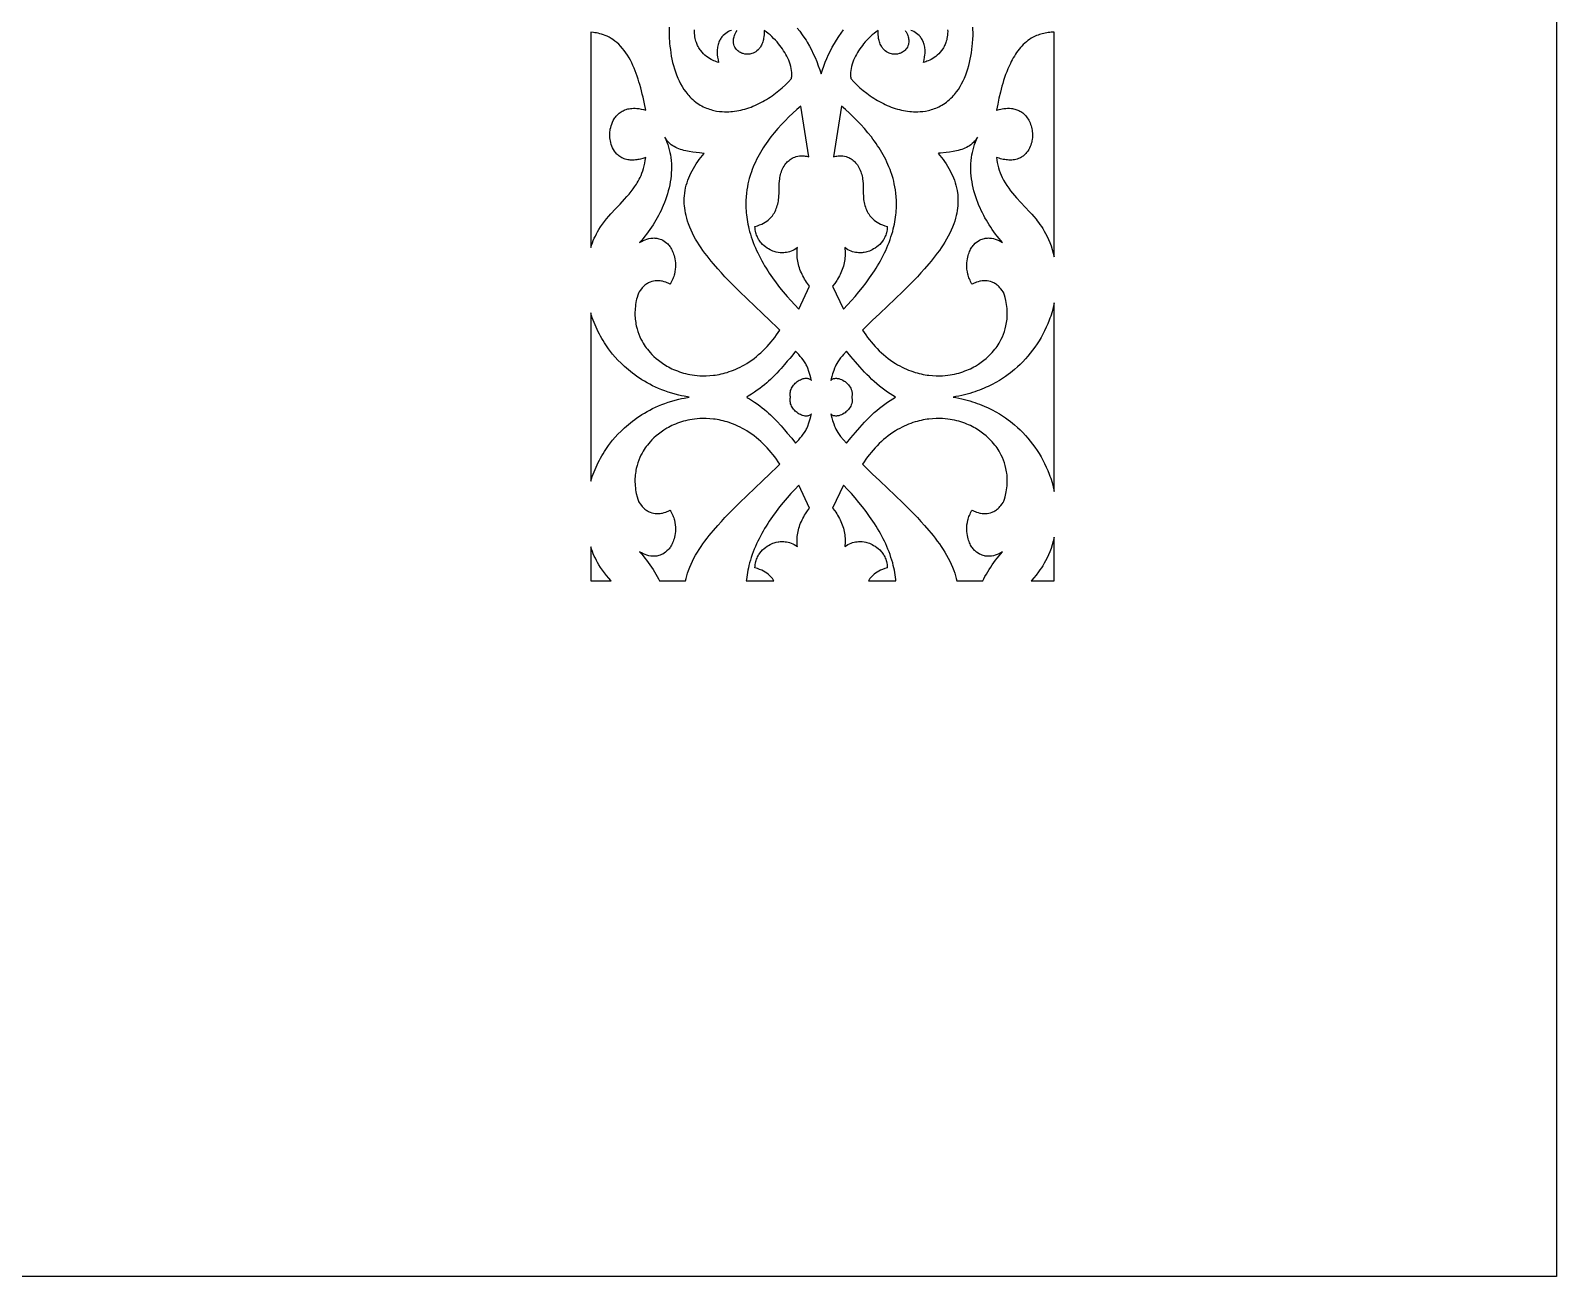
# Model space of a CAD drawing. Extents: x -395 to 395, y -1225 to 1225.
# Drawn here: x 0 to 395, y -1225 to -902.6 of the extents above; entities that cross this region are included whole.
import ezdxf

# ---------------------------------------------------------------- set-up
doc = ezdxf.new("R2010")
doc.units = 0
doc.layers.add('LAYER_1', color=18, linetype='CONTINUOUS')

msp = doc.modelspace()

# ---------------------------------------------------------------- linework, layer by layer
at = {"layer": 'LAYER_1'}
for points in [[(395, 1225), (395, -1225), (-395, -1225), (-395, 1225)], [(145.21, -958.1), (145.44, -957.51), (145.68, -956.92), (145.93, -956.33), (146.21, -955.76), (146.49, -955.19), (146.79, -954.64), (147.11, -954.09), (147.57, -953.36), (148.06, -952.65), (148.57, -951.97), (149.11, -951.3), (149.67, -950.64), (150.24, -950), (151.41, -948.73), (152.6, -947.47), (153.78, -946.21), (154.36, -945.56), (154.92, -944.91), (155.46, -944.24), (155.99, -943.56), (156.38, -943.01), (156.83, -942.33), (157.07, -941.95), (157.32, -941.53), (157.56, -941.07), (157.81, -940.58), (158.04, -940.06), (158.27, -939.5), (158.48, -938.91), (158.68, -938.28), (158.86, -937.62), (159.01, -936.92), (159.14, -936.18), (159.24, -935.41), (159.04, -935.48), (158.52, -935.66), (157.89, -935.83), (157.57, -935.91), (157.24, -935.97), (156.91, -936.02), (156.58, -936.06), (156.24, -936.08), (155.91, -936.1), (155.58, -936.1), (155.25, -936.08), (154.92, -936.05), (154.6, -936), (154.28, -935.93), (153.96, -935.85), (153.66, -935.75), (153.36, -935.62), (153.07, -935.49), (152.81, -935.34), (152.56, -935.18), (152.32, -935.01), (152.1, -934.84), (151.89, -934.65), (151.69, -934.46), (151.51, -934.25), (151.34, -934.05), (151.19, -933.83), (150.91, -933.4), (150.67, -932.95), (150.47, -932.49), (150.31, -932.04), (150.19, -931.59), (150.09, -931.15), (150.02, -930.74), (149.97, -930.35), (149.94, -930), (149.93, -929.41), (149.94, -929.14), (149.97, -928.82), (150.02, -928.46), (150.08, -928.07), (150.18, -927.65), (150.29, -927.22), (150.44, -926.77), (150.63, -926.32), (150.85, -925.86), (151.11, -925.41), (151.25, -925.19), (151.41, -924.97), (151.58, -924.76), (151.76, -924.55), (151.96, -924.35), (152.16, -924.16), (152.38, -923.97), (152.61, -923.79), (152.86, -923.62), (153.12, -923.47), (153.4, -923.32), (153.69, -923.18), (153.84, -923.12), (154.16, -923), (154.38, -922.93), (154.64, -922.86), (154.94, -922.8), (155.27, -922.75), (155.65, -922.71), (156.06, -922.69), (156.5, -922.69), (156.98, -922.72), (157.5, -922.79), (158.05, -922.89), (158.63, -923.02), (159.24, -923.21), (159.24, -923.21), (158.92, -921.53), (158.56, -919.85), (158.37, -919.02), (158.16, -918.19), (157.94, -917.37), (157.71, -916.54), (157.5, -915.83), (157.28, -915.12), (157.04, -914.41), (156.79, -913.71), (156.52, -913), (156.24, -912.31), (155.94, -911.62), (155.62, -910.94), (155.28, -910.28), (154.92, -909.63), (154.54, -908.99), (154.13, -908.38), (153.7, -907.78), (153.25, -907.21), (152.76, -906.66), (152.25, -906.14), (151.76, -905.69), (151.27, -905.29), (150.77, -904.93), (150.27, -904.6), (149.77, -904.32), (149.27, -904.07), (148.79, -903.86), (148.3, -903.67), (147.83, -903.52), (147.37, -903.39), (146.93, -903.28), (146.5, -903.2), (146.09, -903.13), (145.7, -903.08), (145, -903.02), (145, -958.7)], [(265, -903), (264.61, -903.01), (264.23, -903.03), (263.84, -903.06), (263.45, -903.1), (263.06, -903.16), (262.68, -903.22), (262.3, -903.3), (261.91, -903.4), (261.54, -903.5), (261.16, -903.62), (260.79, -903.75), (260.43, -903.89), (260.07, -904.04), (259.72, -904.21), (259.38, -904.39), (259.05, -904.59), (258.61, -904.87), (258.18, -905.18), (257.77, -905.51), (257.37, -905.86), (256.98, -906.22), (256.61, -906.61), (256.25, -907), (255.91, -907.42), (255.58, -907.84), (255.26, -908.28), (254.96, -908.73), (254.67, -909.18), (254.39, -909.65), (254.13, -910.12), (253.87, -910.59), (253.64, -911.07), (253.3, -911.78), (252.99, -912.5), (252.69, -913.24), (252.41, -913.98), (252.15, -914.72), (251.9, -915.48), (251.67, -916.24), (251.45, -917), (251.24, -917.77), (251.04, -918.54), (250.68, -920.09), (250.36, -921.65), (250.07, -923.21), (250.17, -923.17), (250.77, -923), (251.13, -922.91), (251.54, -922.83), (251.97, -922.77), (252.44, -922.72), (252.93, -922.69), (253.44, -922.7), (253.96, -922.74), (254.22, -922.78), (254.49, -922.83), (254.75, -922.89), (255.02, -922.97), (255.29, -923.06), (255.55, -923.16), (255.82, -923.28), (256.08, -923.41), (256.34, -923.56), (256.59, -923.73), (256.84, -923.91), (257.09, -924.12), (257.33, -924.34), (257.56, -924.59), (257.8, -924.87), (258.02, -925.17), (258.23, -925.48), (258.42, -925.81), (258.59, -926.15), (258.75, -926.49), (258.88, -926.85), (259.01, -927.22), (259.11, -927.59), (259.2, -927.97), (259.27, -928.35), (259.32, -928.73), (259.35, -929.11), (259.37, -929.49), (259.37, -929.87), (259.35, -930.24), (259.29, -930.77), (259.23, -931.1), (259.16, -931.44), (259.06, -931.81), (258.93, -932.2), (258.78, -932.6), (258.6, -933), (258.38, -933.4), (258.13, -933.8), (257.84, -934.18), (257.68, -934.37), (257.51, -934.55), (257.33, -934.72), (257.13, -934.89), (256.93, -935.05), (256.71, -935.2), (256.49, -935.35), (256.24, -935.48), (255.99, -935.6), (255.72, -935.72), (255.39, -935.84), (255.05, -935.93), (254.7, -936), (254.34, -936.06), (253.99, -936.09), (253.62, -936.1), (253.26, -936.1), (252.9, -936.07), (252.53, -936.04), (252.17, -935.98), (251.81, -935.92), (251.45, -935.84), (251.09, -935.74), (250.74, -935.64), (250.07, -935.41), (250.06, -935.41), (250.15, -936.08), (250.26, -936.75), (250.4, -937.41), (250.57, -938.07), (250.76, -938.72), (250.99, -939.36), (251.24, -939.99), (251.52, -940.61), (251.89, -941.33), (252.3, -942.03), (252.73, -942.71), (253.2, -943.38), (253.68, -944.02), (254.19, -944.66), (254.72, -945.28), (255.26, -945.89), (256.37, -947.1), (257.49, -948.29), (258.61, -949.48), (259.16, -950.08), (259.7, -950.69), (260.28, -951.38), (260.6, -951.79), (260.94, -952.24), (261.29, -952.73), (261.66, -953.26), (262.03, -953.84), (262.4, -954.46), (262.77, -955.13), (263.13, -955.85), (263.49, -956.61), (263.83, -957.42), (264.16, -958.29), (264.46, -959.2), (264.75, -960.16), (265, -961.18)], [(201.67, -968.76), (201.13, -968.04), (200.87, -967.66), (200.62, -967.28), (200.38, -966.89), (200.15, -966.5), (199.93, -966.09), (199.73, -965.68), (199.53, -965.27), (199.35, -964.85), (199.18, -964.42), (199.03, -963.99), (198.89, -963.56), (198.77, -963.12), (198.67, -962.68), (198.58, -962.24), (198.52, -961.8), (198.47, -961.37), (198.44, -960.94), (198.43, -960.5), (198.43, -960.06), (198.45, -959.62), (198.48, -959.19), (198.53, -958.76), (198.12, -959.04), (197.71, -959.29), (197.3, -959.49), (196.9, -959.66), (196.5, -959.8), (196.11, -959.9), (195.72, -959.98), (195.35, -960.04), (194.99, -960.07), (194.65, -960.08), (194.33, -960.08), (194.03, -960.06), (193.49, -959.99), (193.05, -959.91), (192.79, -959.84), (192.49, -959.75), (192.16, -959.63), (191.81, -959.48), (191.44, -959.31), (191.05, -959.1), (190.65, -958.86), (190.26, -958.58), (189.87, -958.27), (189.49, -957.92), (189.12, -957.53), (188.95, -957.32), (188.78, -957.09), (188.62, -956.86), (188.47, -956.62), (188.32, -956.36), (188.18, -956.09), (188.06, -955.81), (187.94, -955.52), (187.84, -955.22), (187.75, -954.9), (187.66, -954.51), (187.59, -954.12), (187.55, -953.72), (187.53, -953.32), (188.16, -953.12), (188.74, -952.89), (189.27, -952.65), (189.74, -952.4), (190.17, -952.14), (190.56, -951.88), (190.9, -951.62), (191.2, -951.36), (191.46, -951.12), (191.69, -950.89), (192.03, -950.49), (192.23, -950.2), (192.33, -950.05), (192.54, -949.72), (192.73, -949.37), (192.9, -949.01), (193.05, -948.64), (193.19, -948.27), (193.31, -947.88), (193.41, -947.49), (193.5, -947.09), (193.58, -946.69), (193.64, -946.29), (193.69, -945.88), (193.72, -945.48), (193.76, -944.66), (193.76, -943.86), (193.76, -943.06), (193.79, -942.26), (193.86, -941.45), (193.92, -941.05), (193.98, -940.65), (194.06, -940.26), (194.15, -939.87), (194.26, -939.48), (194.38, -939.11), (194.52, -938.74), (194.68, -938.37), (194.86, -938.02), (195.05, -937.68), (195.26, -937.36), (195.54, -936.98), (195.71, -936.78), (195.9, -936.58), (196.12, -936.38), (196.35, -936.17), (196.6, -935.98), (196.88, -935.79), (197.18, -935.61), (197.5, -935.45), (197.84, -935.31), (198.21, -935.19), (198.6, -935.1), (199.02, -935.03), (199.32, -935.01), (199.63, -935), (199.94, -935), (200.24, -935.02), (200.55, -935.05), (200.85, -935.1), (201.45, -935.23), (199.4, -922.15), (198.36, -923.05), (197.34, -923.98), (196.33, -924.93), (195.34, -925.91), (194.37, -926.92), (193.43, -927.96), (192.53, -929.03), (192.08, -929.57), (191.65, -930.12), (191.23, -930.68), (190.82, -931.24), (190.41, -931.81), (190.02, -932.38), (189.64, -932.97), (189.28, -933.55), (188.92, -934.15), (188.58, -934.75), (188.25, -935.36), (187.93, -935.98), (187.63, -936.6), (187.35, -937.22), (187.08, -937.86), (186.83, -938.5), (186.59, -939.14), (186.37, -939.8), (186.21, -940.31), (186.04, -940.89), (185.87, -941.53), (185.71, -942.22), (185.56, -942.98), (185.43, -943.79), (185.31, -944.65), (185.23, -945.57), (185.17, -946.53), (185.15, -947.55), (185.16, -948.07), (185.18, -948.61), (185.21, -949.16), (185.25, -949.72), (185.31, -950.29), (185.38, -950.87), (185.47, -951.46), (185.57, -952.06), (185.68, -952.67), (185.82, -953.29), (185.97, -953.92), (186.14, -954.56), (186.34, -955.28), (186.57, -955.99), (186.81, -956.69), (187.07, -957.39), (187.34, -958.09), (187.63, -958.78), (187.93, -959.46), (188.25, -960.14), (188.58, -960.81), (188.93, -961.48), (189.28, -962.14), (189.65, -962.79), (190.03, -963.44), (190.42, -964.09), (190.83, -964.73), (191.24, -965.36), (192.1, -966.6), (192.99, -967.83), (193.91, -969.03), (194.86, -970.2), (195.83, -971.36), (196.82, -972.48), (197.83, -973.59), (198.85, -974.67)], [(211.47, -973.59), (212.48, -972.48), (213.47, -971.36), (214.45, -970.2), (215.4, -969.03), (216.32, -967.83), (217.21, -966.6), (218.06, -965.36), (218.48, -964.73), (218.88, -964.09), (219.27, -963.44), (219.65, -962.79), (220.02, -962.14), (220.38, -961.48), (220.72, -960.81), (221.05, -960.14), (221.37, -959.46), (221.67, -958.78), (221.96, -958.09), (222.23, -957.39), (222.49, -956.69), (222.73, -955.99), (222.96, -955.28), (223.17, -954.56), (223.34, -953.92), (223.49, -953.29), (223.62, -952.67), (223.74, -952.06), (223.84, -951.46), (223.92, -950.87), (223.99, -950.29), (224.05, -949.72), (224.09, -949.16), (224.12, -948.61), (224.15, -947.55), (224.13, -946.53), (224.08, -945.57), (223.99, -944.65), (223.88, -943.79), (223.74, -942.98), (223.59, -942.22), (223.43, -941.53), (223.26, -940.89), (222.94, -939.8), (222.72, -939.14), (222.48, -938.5), (222.22, -937.86), (221.95, -937.22), (221.67, -936.6), (221.37, -935.98), (221.05, -935.36), (220.72, -934.75), (220.38, -934.15), (220.03, -933.55), (219.66, -932.97), (219.28, -932.38), (218.89, -931.81), (218.49, -931.24), (218.07, -930.68), (217.65, -930.12), (216.78, -929.03), (215.87, -927.96), (214.93, -926.92), (213.96, -925.91), (212.97, -924.93), (211.97, -923.98), (210.94, -923.05), (209.91, -922.15), (207.85, -935.23), (208.15, -935.16), (208.45, -935.1), (208.75, -935.05), (209.06, -935.02), (209.37, -935), (209.67, -935), (209.98, -935.01), (210.29, -935.03), (210.7, -935.1), (211.09, -935.19), (211.46, -935.31), (211.8, -935.45), (212.12, -935.61), (212.42, -935.79), (212.7, -935.98), (212.95, -936.17), (213.19, -936.38), (213.4, -936.58), (213.59, -936.78), (213.76, -936.98), (214.05, -937.36), (214.25, -937.68), (214.45, -938.02), (214.62, -938.37), (214.78, -938.74), (214.92, -939.11), (215.04, -939.48), (215.15, -939.87), (215.24, -940.26), (215.32, -940.65), (215.39, -941.05), (215.44, -941.45), (215.51, -942.26), (215.54, -943.06), (215.54, -943.86), (215.54, -944.66), (215.58, -945.48), (215.62, -945.88), (215.66, -946.29), (215.73, -946.69), (215.8, -947.09), (215.89, -947.49), (216, -947.88), (216.12, -948.27), (216.25, -948.64), (216.41, -949.01), (216.58, -949.37), (216.77, -949.72), (216.98, -950.05), (217.07, -950.2), (217.28, -950.49), (217.43, -950.68), (217.62, -950.89), (217.84, -951.12), (218.1, -951.36), (218.4, -951.62), (218.74, -951.88), (219.13, -952.14), (219.56, -952.4), (220.04, -952.65), (220.57, -952.89), (221.14, -953.12), (221.77, -953.32), (221.75, -953.72), (221.71, -954.12), (221.65, -954.51), (221.56, -954.9), (221.46, -955.22), (221.36, -955.52), (221.24, -955.81), (221.12, -956.09), (220.98, -956.36), (220.84, -956.62), (220.68, -956.86), (220.52, -957.09), (220.18, -957.53), (219.81, -957.92), (219.43, -958.27), (219.04, -958.58), (218.65, -958.86), (218.25, -959.1), (217.87, -959.31), (217.49, -959.48), (217.14, -959.63), (216.81, -959.75), (216.51, -959.84), (216.25, -959.91), (215.82, -959.99), (215.56, -960.03), (215.28, -960.06), (214.97, -960.08), (214.65, -960.08), (214.31, -960.07), (213.95, -960.04), (213.58, -959.98), (213.2, -959.9), (212.8, -959.8), (212.4, -959.66), (212, -959.49), (211.59, -959.29), (211.18, -959.04), (210.77, -958.76), (210.82, -959.19), (210.85, -959.62), (210.87, -960.06), (210.87, -960.5), (210.86, -960.94), (210.83, -961.37), (210.78, -961.8), (210.72, -962.24), (210.63, -962.68), (210.53, -963.12), (210.41, -963.56), (210.27, -963.99), (210.12, -964.42), (209.95, -964.85), (209.77, -965.27), (209.58, -965.68), (209.37, -966.09), (209.15, -966.5), (208.92, -966.89), (208.68, -967.28), (208.17, -968.04), (207.63, -968.76), (210.45, -974.67)], [(174.91, -991.92), (175.81, -991.88), (176.75, -991.79), (177.24, -991.72), (177.73, -991.65), (178.24, -991.55), (178.76, -991.45), (179.28, -991.33), (179.81, -991.19), (180.35, -991.03), (180.89, -990.85), (181.44, -990.66), (182, -990.45), (182.56, -990.21), (183.12, -989.96), (183.69, -989.68), (184.27, -989.38), (184.85, -989.06), (185.42, -988.71), (186.06, -988.3), (186.68, -987.87), (187.29, -987.41), (187.89, -986.94), (188.47, -986.45), (189.04, -985.94), (189.6, -985.42), (190.14, -984.88), (190.67, -984.32), (191.19, -983.75), (191.69, -983.17), (192.17, -982.58), (192.65, -981.97), (193.1, -981.36), (193.55, -980.73), (193.98, -980.1), (193.36, -979.51), (191.41, -977.62), (189.44, -975.76), (187.46, -973.9), (185.5, -972.03), (183.54, -970.14), (182.58, -969.19), (181.62, -968.23), (180.67, -967.26), (179.74, -966.28), (178.82, -965.28), (177.91, -964.28), (176.76, -962.96), (176.2, -962.29), (175.65, -961.61), (175.11, -960.92), (174.57, -960.22), (174.06, -959.51), (173.56, -958.79), (173.07, -958.06), (172.61, -957.31), (172.16, -956.56), (171.74, -955.79), (171.34, -955.02), (170.97, -954.23), (170.63, -953.43), (170.31, -952.61), (170.07, -951.88), (169.85, -951.17), (169.68, -950.48), (169.53, -949.81), (169.42, -949.17), (169.33, -948.55), (169.27, -947.95), (169.24, -947.38), (169.22, -946.84), (169.22, -946.33), (169.23, -945.85), (169.26, -945.4), (169.35, -944.6), (169.45, -943.94), (169.58, -943.28), (169.75, -942.62), (169.94, -941.97), (170.16, -941.33), (170.4, -940.69), (170.67, -940.07), (170.96, -939.45), (171.27, -938.84), (171.6, -938.24), (171.95, -937.65), (172.32, -937.07), (172.7, -936.5), (173.1, -935.95), (173.51, -935.41), (173.93, -934.88), (174.36, -934.36), (173.79, -934.3), (173.17, -934.24), (172.31, -934.15), (171.41, -934.03), (170.5, -933.89), (170.04, -933.8), (169.59, -933.71), (169.14, -933.6), (168.7, -933.48), (168.26, -933.35), (167.83, -933.19), (167.41, -933.02), (167, -932.83), (166.61, -932.62), (166.23, -932.38), (165.86, -932.12), (165.51, -931.84), (165.24, -931.58), (165.01, -931.33), (164.81, -931.08), (164.64, -930.86), (164.37, -930.45), (164.17, -930.15), (164.45, -930.78), (164.71, -931.43), (164.94, -932.08), (165.15, -932.75), (165.34, -933.42), (165.49, -934.1), (165.63, -934.78), (165.74, -935.47), (165.83, -936.25), (165.88, -937.03), (165.91, -937.81), (165.9, -938.6), (165.87, -939.39), (165.8, -940.18), (165.71, -940.97), (165.59, -941.75), (165.45, -942.54), (165.28, -943.31), (165.09, -944.08), (164.87, -944.85), (164.63, -945.6), (164.38, -946.35), (164.1, -947.08), (163.8, -947.81), (163.52, -948.46), (163.22, -949.11), (162.9, -949.76), (162.58, -950.4), (162.24, -951.03), (161.88, -951.65), (161.51, -952.27), (161.14, -952.88), (160.74, -953.48), (160.34, -954.07), (159.92, -954.66), (159.49, -955.23), (159.05, -955.79), (158.6, -956.35), (158.14, -956.89), (157.67, -957.42), (157.67, -957.41), (158.12, -957.16), (158.59, -956.93), (159.07, -956.72), (159.56, -956.55), (160.06, -956.41), (160.57, -956.32), (160.83, -956.29), (161.08, -956.27), (161.34, -956.26), (161.59, -956.27), (161.77, -956.28), (162.15, -956.33), (162.4, -956.38), (162.68, -956.45), (162.99, -956.55), (163.32, -956.69), (163.67, -956.86), (164.03, -957.07), (164.39, -957.33), (164.75, -957.64), (164.93, -957.81), (165.11, -958), (165.28, -958.21), (165.46, -958.43), (165.62, -958.66), (165.78, -958.92), (165.94, -959.19), (166.09, -959.47), (166.21, -959.74), (166.34, -960.06), (166.47, -960.41), (166.59, -960.8), (166.7, -961.22), (166.79, -961.68), (166.87, -962.17), (166.92, -962.69), (166.94, -963.23), (166.93, -963.79), (166.89, -964.37), (166.8, -964.98), (166.67, -965.59), (166.59, -965.9), (166.49, -966.22), (166.38, -966.54), (166.26, -966.86), (166.12, -967.18), (165.96, -967.5), (165.7, -968.02), (165.62, -968.16), (165.58, -968.2), (165.42, -968.13), (165.04, -967.95), (164.76, -967.83), (164.42, -967.71), (164.02, -967.59), (163.56, -967.47), (163.37, -967.43), (162.96, -967.35), (162.69, -967.32), (162.38, -967.31), (162.03, -967.31), (161.65, -967.34), (161.25, -967.41), (160.83, -967.51), (160.4, -967.67), (160.17, -967.76), (159.95, -967.87), (159.72, -968), (159.5, -968.14), (159.27, -968.3), (159.04, -968.48), (158.82, -968.67), (158.59, -968.89), (158.37, -969.12), (158.15, -969.38), (157.79, -969.85), (157.54, -970.21), (157.34, -970.55), (157.18, -971.03), (157, -971.67), (156.9, -972.05), (156.81, -972.48), (156.72, -972.95), (156.63, -973.47), (156.56, -973.98), (156.51, -974.48), (156.48, -974.98), (156.46, -975.46), (156.45, -975.93), (156.47, -976.4), (156.49, -976.86), (156.53, -977.3), (156.58, -977.74), (156.65, -978.16), (156.72, -978.58), (156.8, -978.98), (157, -979.76), (157.22, -980.49), (157.47, -981.18), (157.74, -981.82), (158.02, -982.42), (158.3, -982.96), (158.58, -983.46), (158.86, -983.91), (159.12, -984.31), (159.37, -984.65), (159.67, -985.04), (160.01, -985.47), (160.41, -985.93), (160.87, -986.41), (161.37, -986.9), (161.93, -987.41), (162.55, -987.91), (163.22, -988.42), (163.95, -988.92), (164.33, -989.16), (164.73, -989.4), (165.15, -989.63), (165.58, -989.86), (166.02, -990.08), (166.48, -990.29), (166.95, -990.49), (167.44, -990.68), (167.95, -990.87), (168.47, -991.04), (169, -991.2), (169.55, -991.34), (170.11, -991.48), (170.7, -991.6), (171.24, -991.69), (171.85, -991.78), (172.53, -991.85), (173.27, -991.9), (174.06, -991.93)], [(236.04, -991.9), (236.78, -991.85), (237.45, -991.78), (238.07, -991.69), (238.61, -991.6), (239.19, -991.48), (239.75, -991.34), (240.3, -991.2), (240.84, -991.04), (241.36, -990.87), (241.86, -990.68), (242.35, -990.49), (242.82, -990.29), (243.28, -990.08), (243.73, -989.86), (244.15, -989.63), (244.57, -989.4), (245.35, -988.92), (246.08, -988.42), (246.75, -987.91), (247.37, -987.41), (247.93, -986.9), (248.44, -986.41), (248.89, -985.93), (249.29, -985.47), (249.64, -985.04), (249.94, -984.65), (250.18, -984.31), (250.44, -983.91), (250.72, -983.46), (251, -982.96), (251.29, -982.42), (251.57, -981.82), (251.83, -981.18), (252.08, -980.49), (252.31, -979.76), (252.5, -978.98), (252.58, -978.58), (252.66, -978.16), (252.72, -977.74), (252.77, -977.3), (252.81, -976.86), (252.84, -976.4), (252.85, -975.93), (252.85, -975.46), (252.83, -974.98), (252.79, -974.48), (252.74, -973.98), (252.67, -973.47), (252.59, -972.95), (252.5, -972.48), (252.31, -971.67), (252.12, -971.03), (251.96, -970.55), (251.91, -970.45), (251.77, -970.21), (251.52, -969.85), (251.15, -969.38), (250.93, -969.12), (250.71, -968.89), (250.49, -968.67), (250.26, -968.48), (250.03, -968.3), (249.81, -968.14), (249.58, -968), (249.35, -967.87), (249.13, -967.76), (248.91, -967.67), (248.47, -967.51), (248.05, -967.41), (247.65, -967.34), (247.27, -967.31), (246.93, -967.31), (246.62, -967.32), (246.34, -967.35), (245.94, -967.43), (245.75, -967.47), (245.28, -967.59), (244.88, -967.71), (244.54, -967.83), (244.26, -967.95), (243.88, -968.13), (243.72, -968.2), (243.69, -968.16), (243.61, -968.02), (243.34, -967.5), (243.19, -967.18), (243.05, -966.86), (242.92, -966.54), (242.81, -966.22), (242.72, -965.9), (242.63, -965.59), (242.5, -964.98), (242.41, -964.37), (242.37, -963.79), (242.36, -963.23), (242.39, -962.69), (242.44, -962.17), (242.51, -961.68), (242.61, -961.22), (242.72, -960.8), (242.84, -960.41), (242.96, -960.06), (243.09, -959.74), (243.21, -959.47), (243.36, -959.19), (243.52, -958.92), (243.68, -958.66), (243.85, -958.43), (244.02, -958.21), (244.19, -958), (244.55, -957.64), (244.91, -957.33), (245.27, -957.07), (245.63, -956.86), (245.98, -956.69), (246.31, -956.55), (246.62, -956.45), (246.9, -956.38), (247.15, -956.33), (247.53, -956.28), (247.71, -956.27), (247.96, -956.26), (248.22, -956.27), (248.48, -956.29), (248.73, -956.32), (249.24, -956.41), (249.74, -956.55), (250.23, -956.72), (250.71, -956.93), (251.18, -957.16), (251.63, -957.41), (251.64, -957.42), (251.16, -956.89), (250.7, -956.35), (250.25, -955.79), (249.81, -955.23), (249.38, -954.66), (248.96, -954.07), (248.56, -953.48), (248.17, -952.88), (247.79, -952.27), (247.42, -951.65), (247.07, -951.03), (246.73, -950.4), (246.4, -949.76), (246.09, -949.11), (245.78, -948.46), (245.5, -947.81), (245.2, -947.08), (244.93, -946.35), (244.67, -945.6), (244.43, -944.85), (244.22, -944.08), (244.02, -943.31), (243.86, -942.54), (243.71, -941.75), (243.59, -940.97), (243.5, -940.18), (243.44, -939.39), (243.4, -938.6), (243.4, -937.81), (243.42, -937.03), (243.48, -936.25), (243.57, -935.47), (243.67, -934.78), (243.81, -934.1), (243.97, -933.42), (244.15, -932.75), (244.36, -932.08), (244.6, -931.43), (244.85, -930.78), (245.13, -930.15), (244.94, -930.45), (244.67, -930.86), (244.5, -931.08), (244.3, -931.33), (244.06, -931.58), (243.79, -931.84), (243.44, -932.12), (243.08, -932.38), (242.7, -932.62), (242.3, -932.83), (241.89, -933.02), (241.47, -933.19), (241.04, -933.35), (240.6, -933.48), (240.16, -933.6), (239.71, -933.71), (238.8, -933.89), (237.89, -934.03), (237, -934.15), (235.51, -934.3), (235.11, -934.34), (234.95, -934.36), (235.38, -934.88), (235.8, -935.41), (236.2, -935.95), (236.6, -936.5), (236.98, -937.07), (237.35, -937.65), (237.7, -938.24), (238.03, -938.84), (238.34, -939.45), (238.63, -940.07), (238.9, -940.69), (239.15, -941.33), (239.36, -941.97), (239.56, -942.62), (239.72, -943.28), (239.85, -943.94), (239.96, -944.6), (240, -944.99), (240.04, -945.4), (240.07, -945.85), (240.08, -946.33), (240.08, -946.84), (240.07, -947.38), (240.03, -947.95), (239.97, -948.55), (239.88, -949.17), (239.77, -949.81), (239.63, -950.48), (239.45, -951.17), (239.24, -951.88), (238.99, -952.61), (238.67, -953.43), (238.33, -954.23), (237.96, -955.02), (237.56, -955.79), (237.14, -956.56), (236.7, -957.31), (236.23, -958.06), (235.75, -958.79), (235.25, -959.51), (234.73, -960.22), (234.2, -960.92), (233.65, -961.61), (233.1, -962.29), (232.54, -962.96), (231.4, -964.28), (230.49, -965.28), (229.56, -966.28), (228.63, -967.26), (227.68, -968.23), (225.76, -970.14), (223.81, -972.03), (219.86, -975.76), (217.89, -977.62), (215.94, -979.51), (215.33, -980.1), (215.76, -980.73), (216.2, -981.36), (216.66, -981.97), (217.13, -982.58), (217.62, -983.17), (218.12, -983.75), (218.63, -984.32), (219.16, -984.88), (219.71, -985.42), (220.26, -985.94), (220.83, -986.45), (221.42, -986.94), (222.01, -987.41), (222.62, -987.87), (223.24, -988.3), (223.88, -988.71), (224.46, -989.06), (225.04, -989.38), (225.61, -989.68), (226.18, -989.96), (226.74, -990.21), (227.31, -990.45), (227.86, -990.66), (228.41, -990.85), (228.96, -991.03), (229.49, -991.19), (230.03, -991.33), (230.55, -991.45), (231.06, -991.55), (231.57, -991.65), (232.07, -991.72), (232.55, -991.79), (233.49, -991.88), (234.39, -991.92), (235.24, -991.93)], [(265, -997.45), (265, -973.06), (264.73, -974.21), (264.42, -975.34), (264.07, -976.46), (263.88, -977.01), (263.68, -977.56), (263.32, -978.47), (262.93, -979.37), (262.5, -980.26), (262.05, -981.13), (261.58, -981.99), (261.07, -982.84), (260.54, -983.68), (259.98, -984.49), (259.4, -985.29), (258.8, -986.07), (258.17, -986.83), (257.52, -987.57), (256.85, -988.28), (256.16, -988.97), (255.45, -989.64), (254.72, -990.28), (254.23, -990.69), (253.67, -991.13), (253.05, -991.6), (252.37, -992.09), (251.61, -992.59), (250.79, -993.11), (249.91, -993.63), (248.95, -994.14), (247.93, -994.65), (247.39, -994.9), (246.84, -995.14), (246.27, -995.38), (245.68, -995.61), (245.07, -995.84), (244.44, -996.06), (243.8, -996.27), (243.14, -996.47), (242.46, -996.66), (241.76, -996.84), (241.05, -997.01), (240.31, -997.17), (239.56, -997.32), (238.79, -997.45), (239.56, -997.58), (240.31, -997.73), (241.05, -997.89), (241.76, -998.06), (242.46, -998.24), (243.14, -998.43), (243.8, -998.63), (244.44, -998.84), (245.07, -999.06), (245.68, -999.29), (246.27, -999.52), (246.84, -999.76), (247.93, -1000.25), (248.95, -1000.76), (249.91, -1001.27), (250.79, -1001.79), (251.61, -1002.31), (252.37, -1002.81), (253.05, -1003.3), (253.67, -1003.77), (254.23, -1004.21), (254.72, -1004.62), (255.45, -1005.26), (256.16, -1005.93), (256.85, -1006.62), (257.52, -1007.33), (258.17, -1008.07), (258.8, -1008.83), (259.4, -1009.61), (259.98, -1010.41), (260.54, -1011.22), (261.07, -1012.06), (261.58, -1012.9), (262.05, -1013.77), (262.5, -1014.64), (262.93, -1015.53), (263.32, -1016.43), (263.68, -1017.34), (263.88, -1017.89), (264.07, -1018.44), (264.42, -1019.56), (264.73, -1020.69), (265, -1021.84)], [(145.2, -1018.6), (145.41, -1017.98), (145.63, -1017.37), (145.87, -1016.76), (146.12, -1016.15), (146.38, -1015.55), (146.66, -1014.96), (146.94, -1014.37), (147.24, -1013.79), (147.55, -1013.21), (147.87, -1012.64), (148.21, -1012.08), (148.55, -1011.53), (148.91, -1010.99), (149.27, -1010.45), (149.65, -1009.93), (150.13, -1009.29), (150.69, -1008.58), (151.34, -1007.83), (152.06, -1007.03), (152.87, -1006.21), (153.31, -1005.78), (153.76, -1005.36), (154.24, -1004.93), (154.75, -1004.5), (155.27, -1004.07), (155.82, -1003.64), (156.39, -1003.22), (156.98, -1002.79), (157.6, -1002.38), (158.24, -1001.96), (158.9, -1001.56), (159.59, -1001.17), (160.3, -1000.78), (161.04, -1000.41), (161.8, -1000.05), (162.58, -999.7), (163.4, -999.37), (164.23, -999.05), (165.1, -998.75), (165.99, -998.47), (166.9, -998.21), (167.84, -997.98), (168.51, -997.83), (169.17, -997.69), (170.51, -997.45), (169.17, -997.21), (168.51, -997.07), (167.84, -996.92), (166.9, -996.69), (165.99, -996.43), (165.1, -996.15), (164.23, -995.85), (163.4, -995.53), (162.58, -995.2), (161.8, -994.85), (161.04, -994.49), (160.3, -994.12), (159.59, -993.73), (158.9, -993.34), (158.24, -992.94), (157.6, -992.52), (156.98, -992.11), (156.39, -991.68), (155.82, -991.26), (155.27, -990.83), (154.75, -990.4), (154.24, -989.97), (153.76, -989.54), (153.31, -989.12), (152.87, -988.69), (152.06, -987.87), (151.34, -987.07), (150.69, -986.32), (150.13, -985.61), (149.65, -984.97), (149.27, -984.45), (148.91, -983.91), (148.55, -983.37), (148.21, -982.82), (147.87, -982.26), (147.55, -981.69), (147.24, -981.11), (146.94, -980.53), (146.66, -979.94), (146.38, -979.35), (146.12, -978.75), (145.87, -978.14), (145.63, -977.53), (145.41, -976.92), (145.2, -976.3), (145, -975.67), (145, -1019.22)], [(198.04, -1009.35), (198.85, -1008.46), (199.25, -1008), (199.64, -1007.54), (200, -1007.07), (200.35, -1006.58), (200.66, -1006.07), (200.8, -1005.81), (200.93, -1005.54), (201.19, -1004.93), (201.49, -1004.1), (201.65, -1003.6), (201.82, -1003.04), (201.99, -1002.43), (202.16, -1001.76), (202.02, -1001.91), (201.86, -1002.04), (201.71, -1002.14), (201.54, -1002.22), (201.38, -1002.28), (201.21, -1002.32), (201.05, -1002.35), (200.88, -1002.36), (200.56, -1002.34), (200.27, -1002.3), (199.84, -1002.19), (199.56, -1002.09), (199.27, -1001.96), (198.99, -1001.82), (198.72, -1001.65), (198.46, -1001.46), (198.2, -1001.26), (197.96, -1001.04), (197.73, -1000.81), (197.52, -1000.56), (197.32, -1000.3), (197.15, -1000.03), (196.99, -999.75), (196.86, -999.46), (196.76, -999.17), (196.69, -998.87), (196.64, -998.57), (196.63, -998.32), (196.63, -998.1), (196.66, -997.76), (196.71, -997.54), (196.74, -997.45), (196.71, -997.36), (196.66, -997.14), (196.64, -996.99), (196.63, -996.8), (196.63, -996.58), (196.64, -996.33), (196.69, -996.03), (196.76, -995.73), (196.86, -995.44), (196.99, -995.15), (197.15, -994.87), (197.32, -994.6), (197.52, -994.34), (197.73, -994.09), (197.96, -993.86), (198.2, -993.64), (198.46, -993.44), (198.72, -993.25), (198.99, -993.08), (199.27, -992.94), (199.56, -992.81), (199.84, -992.71), (200.03, -992.66), (200.27, -992.6), (200.56, -992.55), (200.88, -992.54), (201.05, -992.55), (201.21, -992.58), (201.38, -992.62), (201.54, -992.68), (201.71, -992.76), (201.86, -992.86), (202.02, -992.99), (202.16, -993.14), (201.99, -992.47), (201.82, -991.86), (201.65, -991.3), (201.49, -990.8), (201.19, -989.97), (200.93, -989.36), (200.8, -989.09), (200.66, -988.83), (200.35, -988.32), (200, -987.83), (199.64, -987.36), (199.25, -986.9), (198.85, -986.44), (198.04, -985.55), (198.04, -985.55), (197.74, -985.92), (197.03, -986.8), (196.52, -987.42), (195.9, -988.17), (195.16, -989.03), (194.3, -990), (193.78, -990.58), (193.16, -991.26), (192.42, -992.02), (191.55, -992.86), (191.07, -993.3), (190.56, -993.76), (190, -994.23), (189.42, -994.7), (188.79, -995.19), (188.12, -995.68), (187.42, -996.18), (186.67, -996.67), (185.76, -997.23), (185.52, -997.38), (185.45, -997.42), (185.43, -997.45), (185.52, -997.52), (185.76, -997.67), (186.15, -997.9), (186.67, -998.23), (187.42, -998.72), (188.12, -999.22), (188.79, -999.71), (189.42, -1000.19), (190, -1000.67), (190.56, -1001.14), (191.07, -1001.6), (191.55, -1002.04), (192.42, -1002.88), (193.16, -1003.64), (194.3, -1004.9), (195.16, -1005.87), (195.9, -1006.73), (197.03, -1008.1), (197.74, -1008.98), (198.04, -1009.35)], [(211.26, -1009.35), (212.38, -1007.97), (213.52, -1006.6), (214.69, -1005.26), (215.28, -1004.59), (215.89, -1003.94), (216.5, -1003.3), (217.13, -1002.67), (217.77, -1002.06), (218.42, -1001.46), (219.08, -1000.87), (219.75, -1000.31), (220.45, -999.76), (221.15, -999.24), (221.82, -998.77), (222.5, -998.32), (223.18, -997.88), (223.87, -997.45), (223.18, -997.02), (222.5, -996.58), (221.82, -996.13), (221.15, -995.66), (220.45, -995.14), (219.75, -994.59), (219.08, -994.03), (218.42, -993.44), (217.77, -992.84), (217.13, -992.23), (216.5, -991.6), (215.89, -990.96), (215.28, -990.31), (214.69, -989.64), (213.52, -988.3), (212.38, -986.93), (211.26, -985.55), (211.26, -985.55), (210.47, -986.42), (210.08, -986.86), (209.7, -987.31), (209.3, -987.81), (208.97, -988.3), (208.69, -988.76), (208.46, -989.19), (208.27, -989.59), (208.12, -989.94), (207.91, -990.53), (207.63, -991.39), (207.41, -992.12), (207.25, -992.7), (207.15, -993.14), (207.26, -993.01), (207.39, -992.9), (207.54, -992.8), (207.7, -992.72), (207.87, -992.65), (208.05, -992.61), (208.23, -992.58), (208.42, -992.57), (208.61, -992.57), (208.81, -992.58), (209.2, -992.65), (209.58, -992.76), (209.95, -992.9), (210.29, -993.07), (210.63, -993.29), (210.84, -993.43), (211.06, -993.61), (211.28, -993.81), (211.51, -994.03), (211.74, -994.28), (211.95, -994.55), (212.15, -994.84), (212.32, -995.15), (212.47, -995.49), (212.58, -995.84), (212.62, -996.03), (212.65, -996.21), (212.67, -996.41), (212.68, -996.6), (212.67, -996.81), (212.65, -997.01), (212.61, -997.22), (212.56, -997.44), (212.56, -997.45), (212.56, -997.46), (212.61, -997.68), (212.65, -997.89), (212.67, -998.09), (212.68, -998.29), (212.67, -998.49), (212.65, -998.69), (212.58, -999.06), (212.47, -999.41), (212.32, -999.75), (212.15, -1000.06), (211.95, -1000.35), (211.74, -1000.62), (211.51, -1000.87), (211.28, -1001.09), (211.06, -1001.29), (210.84, -1001.47), (210.63, -1001.61), (210.29, -1001.83), (209.95, -1002), (209.58, -1002.14), (209.2, -1002.25), (209, -1002.29), (208.81, -1002.31), (208.61, -1002.33), (208.42, -1002.33), (208.23, -1002.32), (208.05, -1002.29), (207.87, -1002.25), (207.7, -1002.18), (207.54, -1002.1), (207.39, -1002), (207.26, -1001.89), (207.15, -1001.76), (207.25, -1002.2), (207.41, -1002.78), (207.63, -1003.51), (207.91, -1004.37), (208.12, -1004.95), (208.27, -1005.31), (208.46, -1005.71), (208.69, -1006.14), (208.97, -1006.6), (209.3, -1007.09), (209.7, -1007.59), (210.47, -1008.48), (211.26, -1009.35)], [(169.68, -1044.42), (169.85, -1043.73), (170.07, -1043.02), (170.31, -1042.29), (170.63, -1041.47), (170.97, -1040.67), (171.34, -1039.88), (171.74, -1039.11), (172.16, -1038.34), (172.61, -1037.59), (173.07, -1036.84), (173.56, -1036.11), (174.06, -1035.39), (174.57, -1034.68), (175.11, -1033.98), (175.65, -1033.29), (176.2, -1032.61), (176.76, -1031.94), (177.91, -1030.62), (178.82, -1029.62), (179.74, -1028.62), (180.67, -1027.64), (181.62, -1026.67), (183.54, -1024.76), (185.5, -1022.87), (189.44, -1019.14), (191.41, -1017.28), (193.36, -1015.39), (193.98, -1014.8), (193.55, -1014.17), (193.1, -1013.54), (192.65, -1012.93), (192.17, -1012.32), (191.69, -1011.73), (191.19, -1011.15), (190.67, -1010.58), (190.14, -1010.02), (189.6, -1009.48), (189.04, -1008.96), (188.47, -1008.45), (187.89, -1007.96), (187.29, -1007.48), (186.68, -1007.03), (186.06, -1006.6), (185.42, -1006.19), (184.85, -1005.84), (184.27, -1005.52), (183.69, -1005.22), (183.12, -1004.94), (182.56, -1004.69), (182, -1004.45), (181.44, -1004.24), (180.89, -1004.05), (180.35, -1003.87), (179.81, -1003.71), (179.28, -1003.57), (178.76, -1003.45), (178.24, -1003.35), (177.73, -1003.25), (177.24, -1003.18), (176.75, -1003.11), (175.81, -1003.02), (174.91, -1002.98), (174.06, -1002.97), (173.27, -1003), (172.53, -1003.05), (171.85, -1003.12), (171.24, -1003.21), (170.7, -1003.3), (170.11, -1003.42), (169.55, -1003.56), (169, -1003.7), (168.47, -1003.86), (167.95, -1004.03), (167.44, -1004.22), (166.95, -1004.41), (166.48, -1004.61), (166.02, -1004.82), (165.58, -1005.04), (165.15, -1005.27), (164.73, -1005.5), (163.95, -1005.98), (163.22, -1006.48), (162.55, -1006.99), (161.93, -1007.49), (161.37, -1008), (160.87, -1008.49), (160.41, -1008.97), (160.01, -1009.43), (159.67, -1009.86), (159.37, -1010.25), (159.12, -1010.59), (158.86, -1010.99), (158.58, -1011.44), (158.3, -1011.94), (158.02, -1012.48), (157.74, -1013.08), (157.47, -1013.72), (157.22, -1014.41), (157, -1015.14), (156.8, -1015.92), (156.72, -1016.32), (156.65, -1016.74), (156.58, -1017.16), (156.53, -1017.6), (156.49, -1018.04), (156.47, -1018.5), (156.45, -1018.96), (156.46, -1019.44), (156.48, -1019.92), (156.51, -1020.42), (156.56, -1020.92), (156.63, -1021.43), (156.72, -1021.95), (156.81, -1022.42), (157, -1023.23), (157.18, -1023.87), (157.34, -1024.35), (157.39, -1024.45), (157.54, -1024.69), (157.79, -1025.05), (158.15, -1025.52), (158.37, -1025.78), (158.59, -1026.01), (158.82, -1026.23), (159.04, -1026.42), (159.27, -1026.6), (159.5, -1026.76), (159.72, -1026.9), (159.95, -1027.03), (160.17, -1027.14), (160.4, -1027.23), (160.83, -1027.39), (161.25, -1027.49), (161.65, -1027.56), (162.03, -1027.59), (162.38, -1027.59), (162.69, -1027.58), (162.96, -1027.55), (163.37, -1027.47), (163.56, -1027.43), (164.02, -1027.31), (164.42, -1027.19), (164.76, -1027.07), (165.04, -1026.95), (165.42, -1026.77), (165.58, -1026.7), (165.62, -1026.74), (165.7, -1026.88), (165.96, -1027.4), (166.12, -1027.72), (166.26, -1028.04), (166.38, -1028.36), (166.49, -1028.68), (166.59, -1029), (166.67, -1029.31), (166.8, -1029.92), (166.89, -1030.53), (166.93, -1031.11), (166.94, -1031.67), (166.92, -1032.21), (166.87, -1032.73), (166.79, -1033.22), (166.7, -1033.68), (166.59, -1034.1), (166.47, -1034.49), (166.34, -1034.84), (166.21, -1035.16), (166.09, -1035.42), (165.94, -1035.71), (165.78, -1035.98), (165.62, -1036.24), (165.46, -1036.47), (165.28, -1036.69), (165.11, -1036.9), (164.75, -1037.26), (164.39, -1037.57), (164.03, -1037.83), (163.67, -1038.04), (163.32, -1038.21), (162.99, -1038.35), (162.68, -1038.45), (162.4, -1038.52), (162.15, -1038.57), (161.77, -1038.62), (161.59, -1038.63), (161.34, -1038.64), (161.08, -1038.63), (160.83, -1038.61), (160.57, -1038.58), (160.06, -1038.48), (159.56, -1038.35), (159.07, -1038.18), (158.59, -1037.97), (158.12, -1037.74), (157.67, -1037.49), (157.67, -1037.48), (158.14, -1038.01), (158.6, -1038.55), (159.05, -1039.11), (159.49, -1039.67), (159.92, -1040.24), (160.34, -1040.83), (160.74, -1041.42), (161.14, -1042.02), (161.51, -1042.63), (161.88, -1043.25), (162.24, -1043.87), (162.58, -1044.5), (162.83, -1045), (169.55, -1045)], [(246.73, -1044.5), (247.07, -1043.87), (247.42, -1043.25), (247.79, -1042.63), (248.17, -1042.02), (248.56, -1041.42), (248.96, -1040.83), (249.38, -1040.24), (249.81, -1039.67), (250.25, -1039.11), (250.7, -1038.55), (251.16, -1038.01), (251.64, -1037.48), (251.63, -1037.49), (251.18, -1037.74), (250.71, -1037.97), (250.23, -1038.18), (249.74, -1038.35), (249.24, -1038.48), (248.73, -1038.58), (248.48, -1038.61), (248.22, -1038.63), (247.96, -1038.64), (247.71, -1038.63), (247.53, -1038.62), (247.15, -1038.57), (246.9, -1038.52), (246.62, -1038.45), (246.31, -1038.35), (245.98, -1038.21), (245.63, -1038.04), (245.27, -1037.83), (244.91, -1037.57), (244.55, -1037.26), (244.37, -1037.09), (244.19, -1036.9), (244.02, -1036.69), (243.85, -1036.47), (243.68, -1036.24), (243.52, -1035.98), (243.36, -1035.71), (243.21, -1035.42), (243.09, -1035.16), (242.96, -1034.84), (242.84, -1034.49), (242.72, -1034.1), (242.61, -1033.68), (242.51, -1033.22), (242.44, -1032.73), (242.39, -1032.21), (242.36, -1031.67), (242.37, -1031.11), (242.41, -1030.53), (242.5, -1029.92), (242.63, -1029.31), (242.72, -1029), (242.81, -1028.68), (242.92, -1028.36), (243.05, -1028.04), (243.19, -1027.72), (243.34, -1027.4), (243.61, -1026.88), (243.69, -1026.74), (243.72, -1026.7), (243.88, -1026.77), (244.26, -1026.95), (244.54, -1027.07), (244.88, -1027.19), (245.28, -1027.31), (245.75, -1027.43), (245.94, -1027.47), (246.34, -1027.55), (246.62, -1027.58), (246.93, -1027.59), (247.27, -1027.59), (247.65, -1027.56), (248.05, -1027.49), (248.47, -1027.39), (248.91, -1027.23), (249.13, -1027.14), (249.35, -1027.03), (249.58, -1026.9), (249.81, -1026.76), (250.03, -1026.6), (250.26, -1026.42), (250.49, -1026.23), (250.71, -1026.01), (250.93, -1025.78), (251.15, -1025.52), (251.52, -1025.05), (251.77, -1024.69), (251.96, -1024.35), (252.12, -1023.87), (252.31, -1023.23), (252.4, -1022.85), (252.5, -1022.42), (252.59, -1021.95), (252.67, -1021.43), (252.74, -1020.92), (252.79, -1020.42), (252.83, -1019.92), (252.85, -1019.44), (252.85, -1018.96), (252.84, -1018.5), (252.81, -1018.04), (252.77, -1017.6), (252.72, -1017.16), (252.66, -1016.74), (252.58, -1016.32), (252.5, -1015.92), (252.31, -1015.14), (252.08, -1014.41), (251.83, -1013.72), (251.57, -1013.08), (251.29, -1012.48), (251, -1011.94), (250.72, -1011.44), (250.44, -1010.99), (250.18, -1010.59), (249.94, -1010.25), (249.64, -1009.86), (249.29, -1009.43), (248.89, -1008.97), (248.44, -1008.49), (247.93, -1008), (247.37, -1007.49), (246.75, -1006.99), (246.08, -1006.48), (245.35, -1005.98), (244.97, -1005.74), (244.57, -1005.5), (244.15, -1005.27), (243.73, -1005.04), (243.28, -1004.82), (242.82, -1004.61), (242.35, -1004.41), (241.86, -1004.22), (241.36, -1004.03), (240.84, -1003.86), (240.3, -1003.7), (239.75, -1003.56), (239.19, -1003.42), (238.61, -1003.3), (238.07, -1003.21), (237.45, -1003.12), (236.78, -1003.05), (236.04, -1003), (235.24, -1002.97), (234.39, -1002.98), (233.49, -1003.02), (232.55, -1003.11), (232.07, -1003.18), (231.57, -1003.25), (231.06, -1003.35), (230.55, -1003.45), (230.03, -1003.57), (229.49, -1003.71), (228.96, -1003.87), (228.41, -1004.05), (227.86, -1004.24), (227.31, -1004.45), (226.74, -1004.69), (226.18, -1004.94), (225.61, -1005.22), (225.04, -1005.52), (224.46, -1005.84), (223.88, -1006.19), (223.24, -1006.6), (222.62, -1007.03), (222.01, -1007.48), (221.42, -1007.96), (220.83, -1008.45), (220.26, -1008.96), (219.71, -1009.48), (219.16, -1010.02), (218.63, -1010.58), (218.12, -1011.15), (217.62, -1011.73), (217.13, -1012.32), (216.66, -1012.93), (216.2, -1013.54), (215.76, -1014.17), (215.33, -1014.8), (215.94, -1015.39), (217.89, -1017.28), (219.86, -1019.14), (221.84, -1021), (223.81, -1022.87), (225.76, -1024.76), (226.72, -1025.71), (227.68, -1026.67), (228.63, -1027.64), (229.56, -1028.62), (230.49, -1029.62), (231.4, -1030.62), (232.54, -1031.94), (233.1, -1032.61), (233.65, -1033.29), (234.2, -1033.98), (234.73, -1034.68), (235.25, -1035.39), (235.75, -1036.11), (236.23, -1036.84), (236.7, -1037.59), (237.14, -1038.34), (237.56, -1039.11), (237.96, -1039.88), (238.33, -1040.67), (238.67, -1041.47), (238.99, -1042.29), (239.24, -1043.02), (239.45, -1043.73), (239.63, -1044.42), (239.75, -1045), (246.47, -1045)], [(192.33, -1044.84), (192.23, -1044.7), (192.03, -1044.41), (191.87, -1044.22), (191.69, -1044.01), (191.46, -1043.78), (191.2, -1043.54), (190.9, -1043.28), (190.56, -1043.02), (190.17, -1042.76), (189.74, -1042.5), (189.27, -1042.25), (188.74, -1042.01), (188.16, -1041.78), (187.53, -1041.58), (187.55, -1041.18), (187.59, -1040.78), (187.66, -1040.39), (187.75, -1040), (187.84, -1039.68), (187.94, -1039.38), (188.06, -1039.09), (188.18, -1038.81), (188.32, -1038.54), (188.47, -1038.28), (188.62, -1038.04), (188.78, -1037.81), (189.12, -1037.37), (189.49, -1036.98), (189.87, -1036.63), (190.26, -1036.32), (190.65, -1036.04), (191.05, -1035.8), (191.44, -1035.59), (191.81, -1035.42), (192.16, -1035.27), (192.49, -1035.15), (192.79, -1035.06), (193.05, -1034.99), (193.49, -1034.91), (193.74, -1034.87), (194.03, -1034.84), (194.33, -1034.82), (194.65, -1034.82), (194.99, -1034.83), (195.35, -1034.86), (195.72, -1034.92), (196.11, -1035), (196.5, -1035.1), (196.9, -1035.24), (197.3, -1035.41), (197.71, -1035.61), (198.12, -1035.86), (198.53, -1036.14), (198.48, -1035.71), (198.45, -1035.28), (198.43, -1034.84), (198.43, -1034.4), (198.44, -1033.96), (198.47, -1033.53), (198.52, -1033.09), (198.58, -1032.66), (198.67, -1032.22), (198.77, -1031.78), (198.89, -1031.34), (199.03, -1030.91), (199.18, -1030.48), (199.35, -1030.05), (199.53, -1029.63), (199.73, -1029.22), (199.93, -1028.81), (200.15, -1028.4), (200.38, -1028.01), (200.62, -1027.62), (201.13, -1026.86), (201.67, -1026.14), (198.85, -1020.23), (197.83, -1021.31), (196.82, -1022.42), (195.83, -1023.54), (194.86, -1024.7), (193.91, -1025.87), (192.99, -1027.07), (192.1, -1028.3), (191.24, -1029.54), (190.83, -1030.17), (190.42, -1030.81), (190.03, -1031.46), (189.65, -1032.11), (189.28, -1032.76), (188.93, -1033.42), (188.58, -1034.09), (188.25, -1034.76), (187.93, -1035.44), (187.63, -1036.12), (187.34, -1036.81), (187.07, -1037.51), (186.81, -1038.21), (186.57, -1038.91), (186.34, -1039.62), (186.14, -1040.34), (185.97, -1040.98), (185.82, -1041.61), (185.68, -1042.23), (185.57, -1042.84), (185.47, -1043.44), (185.38, -1044.03), (185.31, -1044.61), (185.27, -1045), (192.42, -1045)], [(223.99, -1044.61), (223.92, -1044.03), (223.84, -1043.44), (223.74, -1042.84), (223.62, -1042.23), (223.49, -1041.61), (223.34, -1040.98), (223.17, -1040.34), (222.96, -1039.62), (222.73, -1038.91), (222.49, -1038.21), (222.23, -1037.51), (221.96, -1036.81), (221.67, -1036.12), (221.37, -1035.44), (221.05, -1034.76), (220.72, -1034.09), (220.38, -1033.42), (220.02, -1032.76), (219.65, -1032.11), (219.27, -1031.46), (218.88, -1030.81), (218.48, -1030.17), (218.06, -1029.54), (217.21, -1028.3), (216.32, -1027.07), (215.4, -1025.87), (214.45, -1024.7), (213.47, -1023.54), (212.48, -1022.42), (211.47, -1021.31), (210.45, -1020.23), (207.63, -1026.14), (208.17, -1026.86), (208.43, -1027.24), (208.68, -1027.62), (208.92, -1028.01), (209.15, -1028.4), (209.37, -1028.81), (209.58, -1029.22), (209.77, -1029.63), (209.95, -1030.05), (210.12, -1030.48), (210.27, -1030.91), (210.41, -1031.34), (210.53, -1031.78), (210.63, -1032.22), (210.72, -1032.66), (210.78, -1033.09), (210.83, -1033.53), (210.86, -1033.96), (210.87, -1034.4), (210.87, -1034.84), (210.85, -1035.28), (210.82, -1035.71), (210.77, -1036.14), (211.18, -1035.86), (211.59, -1035.61), (212, -1035.41), (212.4, -1035.24), (212.8, -1035.1), (213.2, -1035), (213.58, -1034.92), (213.95, -1034.86), (214.31, -1034.83), (214.65, -1034.82), (214.97, -1034.82), (215.28, -1034.84), (215.82, -1034.91), (216.25, -1034.99), (216.51, -1035.06), (216.81, -1035.15), (217.14, -1035.27), (217.49, -1035.42), (217.87, -1035.59), (218.25, -1035.8), (218.65, -1036.04), (219.04, -1036.32), (219.43, -1036.63), (219.81, -1036.98), (220.18, -1037.37), (220.35, -1037.58), (220.52, -1037.81), (220.68, -1038.04), (220.84, -1038.28), (220.98, -1038.54), (221.12, -1038.81), (221.24, -1039.09), (221.36, -1039.38), (221.46, -1039.68), (221.56, -1040), (221.65, -1040.39), (221.71, -1040.78), (221.75, -1041.18), (221.77, -1041.58), (221.14, -1041.78), (220.57, -1042.01), (220.04, -1042.25), (219.56, -1042.5), (219.13, -1042.76), (218.74, -1043.02), (218.4, -1043.28), (218.1, -1043.54), (217.84, -1043.78), (217.62, -1044.01), (217.28, -1044.41), (217.07, -1044.7), (216.98, -1044.84), (216.88, -1045), (224.03, -1045)], [(265, -1033.72), (264.75, -1034.74), (264.46, -1035.7), (264.16, -1036.61), (263.83, -1037.48), (263.49, -1038.29), (263.13, -1039.05), (262.77, -1039.77), (262.4, -1040.44), (262.03, -1041.06), (261.66, -1041.64), (261.29, -1042.17), (260.94, -1042.66), (260.28, -1043.52), (259.7, -1044.21), (259.16, -1044.82), (259, -1045), (265, -1045)], [(150.24, -1044.9), (149.67, -1044.26), (149.11, -1043.6), (148.57, -1042.93), (148.06, -1042.25), (147.57, -1041.54), (147.11, -1040.81), (146.79, -1040.26), (146.49, -1039.71), (146.21, -1039.14), (145.93, -1038.56), (145.68, -1037.98), (145.44, -1037.39), (145.21, -1036.8), (145, -1036.19), (145, -1045), (150.33, -1045)]]:
    msp.add_lwpolyline(points, close=True, dxfattribs=at)
for points in [[(165.34, -901.69), (165.31, -903.67), (165.31, -903.98), (165.34, -904.73), (165.38, -905.27), (165.44, -905.91), (165.51, -906.66), (165.62, -907.52), (165.73, -908.34), (165.87, -909.17), (166.04, -910), (166.22, -910.83), (166.43, -911.65), (166.67, -912.47), (166.93, -913.28), (167.22, -914.08), (167.54, -914.86), (167.9, -915.63), (168.28, -916.37), (168.69, -917.1), (169.13, -917.8), (169.61, -918.47), (169.87, -918.79), (170.13, -919.11), (170.4, -919.42), (170.68, -919.72), (171.05, -920.09), (171.43, -920.44), (171.81, -920.76), (172.2, -921.07), (172.59, -921.35), (172.98, -921.61), (173.37, -921.85), (173.77, -922.08), (174.16, -922.28), (174.55, -922.46), (174.95, -922.63), (175.34, -922.79), (175.73, -922.92), (176.12, -923.04), (176.5, -923.15), (176.87, -923.25), (177.61, -923.4), (178.32, -923.5), (179, -923.57), (179.64, -923.61), (180.24, -923.61), (180.79, -923.6), (181.28, -923.57), (181.71, -923.53), (182.25, -923.47), (182.79, -923.39), (183.32, -923.29), (183.86, -923.17), (184.39, -923.04), (184.92, -922.9), (185.45, -922.74), (185.97, -922.56), (186.5, -922.38), (187.01, -922.17), (187.53, -921.96), (188.04, -921.73), (188.54, -921.48), (189.04, -921.23), (189.54, -920.96), (190.03, -920.69), (190.52, -920.4), (190.99, -920.1), (191.47, -919.79), (191.94, -919.47), (192.85, -918.8), (193.74, -918.1), (194.59, -917.37), (195.42, -916.61), (196.21, -915.82), (196.96, -915.01), (196.98, -914.93), (197, -914.74), (197.03, -914.43), (197.04, -914.01), (197.03, -913.47), (196.98, -912.93), (196.9, -912.39), (196.78, -911.85), (196.64, -911.32), (196.46, -910.79), (196.27, -910.27), (196.04, -909.75), (195.8, -909.25), (195.53, -908.75), (195.25, -908.26), (194.95, -907.79), (194.64, -907.32), (194.32, -906.87), (193.98, -906.43), (193.64, -906.01), (193.23, -905.52), (192.8, -905.05), (192.36, -904.6), (191.9, -904.16), (191.43, -903.73), (190.94, -903.33), (190.43, -902.95), (189.91, -902.6), (189.89, -903.26), (189.88, -903.67), (189.84, -904.14), (189.77, -904.64), (189.72, -904.91), (189.65, -905.19), (189.56, -905.48), (189.46, -905.78), (189.34, -906.08), (189.19, -906.39), (189.06, -906.63), (188.93, -906.85), (188.79, -907.06), (188.65, -907.25), (188.5, -907.43), (188.34, -907.59), (188.03, -907.87), (187.71, -908.1), (187.39, -908.29), (187.07, -908.44), (186.75, -908.55), (186.46, -908.63), (186.18, -908.68), (185.92, -908.71), (185.7, -908.73), (185.36, -908.73), (185.19, -908.71), (184.87, -908.66), (184.48, -908.56), (184.26, -908.48), (184.03, -908.39), (183.79, -908.28), (183.56, -908.15), (183.33, -907.99), (183.1, -907.82), (182.88, -907.62), (182.68, -907.4), (182.49, -907.15), (182.33, -906.87), (182.18, -906.56), (182.07, -906.23), (182.04, -906.13), (182, -905.92), (181.96, -905.62), (181.95, -905.43), (181.95, -905.22), (181.97, -904.99), (182, -904.74), (182.05, -904.48), (182.12, -904.2), (182.21, -903.9), (182.33, -903.59), (182.48, -903.26), (182.66, -902.92), (182.92, -902.53)], [(181.41, -902.55), (181.05, -902.69), (180.68, -902.86), (180.31, -903.07), (179.95, -903.3), (179.6, -903.58), (179.26, -903.89), (179.1, -904.06), (178.95, -904.24), (178.8, -904.44), (178.66, -904.64), (178.52, -904.86), (178.4, -905.09), (178.28, -905.33), (178.17, -905.58), (178.06, -905.89), (177.97, -906.2), (177.9, -906.52), (177.84, -906.84), (177.79, -907.17), (177.76, -907.5), (177.75, -907.83), (177.75, -908.17), (177.76, -908.5), (177.78, -908.84), (177.86, -909.51), (177.97, -910.17), (178.12, -910.81), (177.57, -910.65), (177.25, -910.54), (176.91, -910.4), (176.54, -910.24), (176.17, -910.05), (175.78, -909.83), (175.38, -909.58), (174.99, -909.29), (174.59, -908.97), (174.21, -908.61), (173.83, -908.21), (173.47, -907.77), (173.3, -907.53), (173.14, -907.28), (172.98, -907.02), (172.83, -906.74), (172.68, -906.46), (172.55, -906.16), (172.45, -905.92), (172.35, -905.64), (172.25, -905.33), (172.15, -904.99), (172.07, -904.61), (172, -904.21), (171.94, -903.79), (171.9, -903.33), (171.89, -902.86), (171.91, -902.37)], [(198.47, -901.95), (199.13, -902.77), (199.78, -903.65), (200.42, -904.6), (200.74, -905.1), (201.05, -905.61), (201.6, -906.58), (202.13, -907.57), (202.62, -908.57), (203.08, -909.59), (203.52, -910.62), (203.92, -911.67), (204.3, -912.72), (204.65, -913.79), (204.65, -913.79), (204.98, -912.78), (205.34, -911.77), (205.73, -910.78), (206.14, -909.79), (206.58, -908.81), (207.05, -907.84), (207.55, -906.89), (208.07, -905.95), (208.62, -905.03), (209.21, -904.14), (209.82, -903.26), (210.45, -902.41)], [(226.38, -902.53), (226.51, -902.72), (226.64, -902.92), (226.82, -903.26), (226.97, -903.59), (227.09, -903.9), (227.19, -904.2), (227.26, -904.48), (227.3, -904.74), (227.33, -904.99), (227.35, -905.22), (227.34, -905.62), (227.31, -905.92), (227.26, -906.13), (227.24, -906.23), (227.12, -906.56), (226.98, -906.87), (226.81, -907.15), (226.62, -907.4), (226.42, -907.62), (226.2, -907.82), (225.98, -907.99), (225.74, -908.15), (225.51, -908.28), (225.28, -908.39), (225.05, -908.48), (224.83, -908.56), (224.43, -908.66), (224.11, -908.71), (223.95, -908.73), (223.61, -908.73), (223.38, -908.71), (223.13, -908.68), (222.85, -908.63), (222.55, -908.55), (222.24, -908.44), (221.92, -908.29), (221.59, -908.1), (221.27, -907.87), (221.11, -907.74), (220.96, -907.59), (220.81, -907.43), (220.66, -907.25), (220.51, -907.06), (220.37, -906.85), (220.24, -906.63), (220.11, -906.39), (219.97, -906.08), (219.84, -905.78), (219.74, -905.48), (219.66, -905.19), (219.59, -904.91), (219.53, -904.64), (219.46, -904.14), (219.42, -903.67), (219.41, -903.26), (219.4, -902.9), (219.39, -902.6), (218.87, -902.95), (218.36, -903.33), (217.87, -903.73), (217.4, -904.16), (216.94, -904.6), (216.5, -905.05), (216.07, -905.52), (215.66, -906.01), (215.32, -906.43), (214.99, -906.87), (214.66, -907.32), (214.35, -907.79), (214.05, -908.26), (213.77, -908.75), (213.51, -909.25), (213.26, -909.75), (213.04, -910.27), (212.84, -910.79), (212.67, -911.32), (212.52, -911.85), (212.41, -912.39), (212.32, -912.93), (212.28, -913.47), (212.26, -914.01), (212.28, -914.43), (212.3, -914.74), (212.32, -914.93), (212.34, -915.01), (213.1, -915.82), (213.89, -916.61), (214.71, -917.37), (215.57, -918.1), (216.45, -918.8), (216.91, -919.14), (217.37, -919.47), (217.83, -919.79), (218.31, -920.1), (218.79, -920.4), (219.27, -920.69), (219.76, -920.96), (220.26, -921.23), (220.76, -921.48), (221.27, -921.73), (221.78, -921.96), (222.29, -922.17), (222.81, -922.38), (223.33, -922.56), (223.85, -922.74), (224.38, -922.9), (224.91, -923.04), (225.44, -923.17), (225.98, -923.29), (226.52, -923.39), (227.05, -923.47), (227.59, -923.53), (228.02, -923.57), (228.52, -923.6), (229.06, -923.61), (229.66, -923.61), (230.3, -923.57), (230.98, -923.5), (231.69, -923.4), (232.43, -923.25), (232.81, -923.15), (233.19, -923.04), (233.57, -922.92), (233.96, -922.79), (234.35, -922.63), (234.75, -922.46), (235.14, -922.28), (235.54, -922.08), (235.93, -921.85), (236.33, -921.61), (236.72, -921.35), (237.11, -921.07), (237.49, -920.76), (237.88, -920.44), (238.25, -920.09), (238.63, -919.72), (238.9, -919.42), (239.17, -919.11), (239.44, -918.79), (239.69, -918.47), (240.17, -917.8), (240.61, -917.1), (241.03, -916.37), (241.41, -915.63), (241.76, -914.86), (242.08, -914.08), (242.37, -913.28), (242.63, -912.47), (242.87, -911.65), (243.08, -910.83), (243.27, -910), (243.43, -909.17), (243.57, -908.34), (243.69, -907.52), (243.79, -906.66), (243.87, -905.91), (243.96, -904.73), (243.99, -903.98), (243.99, -903.67), (243.96, -901.69)], [(237.39, -902.37), (237.41, -902.86), (237.4, -903.33), (237.36, -903.79), (237.31, -904.21), (237.23, -904.61), (237.15, -904.99), (237.05, -905.33), (236.95, -905.64), (236.76, -906.16), (236.62, -906.46), (236.48, -906.74), (236.32, -907.02), (236.16, -907.28), (235.83, -907.77), (235.47, -908.21), (235.1, -908.61), (234.71, -908.97), (234.32, -909.29), (233.92, -909.58), (233.53, -909.83), (233.14, -910.05), (232.76, -910.24), (232.4, -910.4), (232.05, -910.54), (231.73, -910.65), (231.18, -910.81), (231.33, -910.17), (231.44, -909.51), (231.52, -908.84), (231.54, -908.5), (231.55, -908.17), (231.55, -907.83), (231.54, -907.5), (231.51, -907.17), (231.47, -906.84), (231.41, -906.52), (231.33, -906.2), (231.24, -905.89), (231.13, -905.58), (231.02, -905.33), (230.91, -905.09), (230.78, -904.86), (230.65, -904.64), (230.5, -904.44), (230.36, -904.24), (230.04, -903.89), (229.7, -903.58), (229.35, -903.3), (228.99, -903.07), (228.63, -902.86), (228.26, -902.69), (227.9, -902.55)]]:
    msp.add_lwpolyline(points, dxfattribs=at)

doc.saveas('drawing.dxf')
